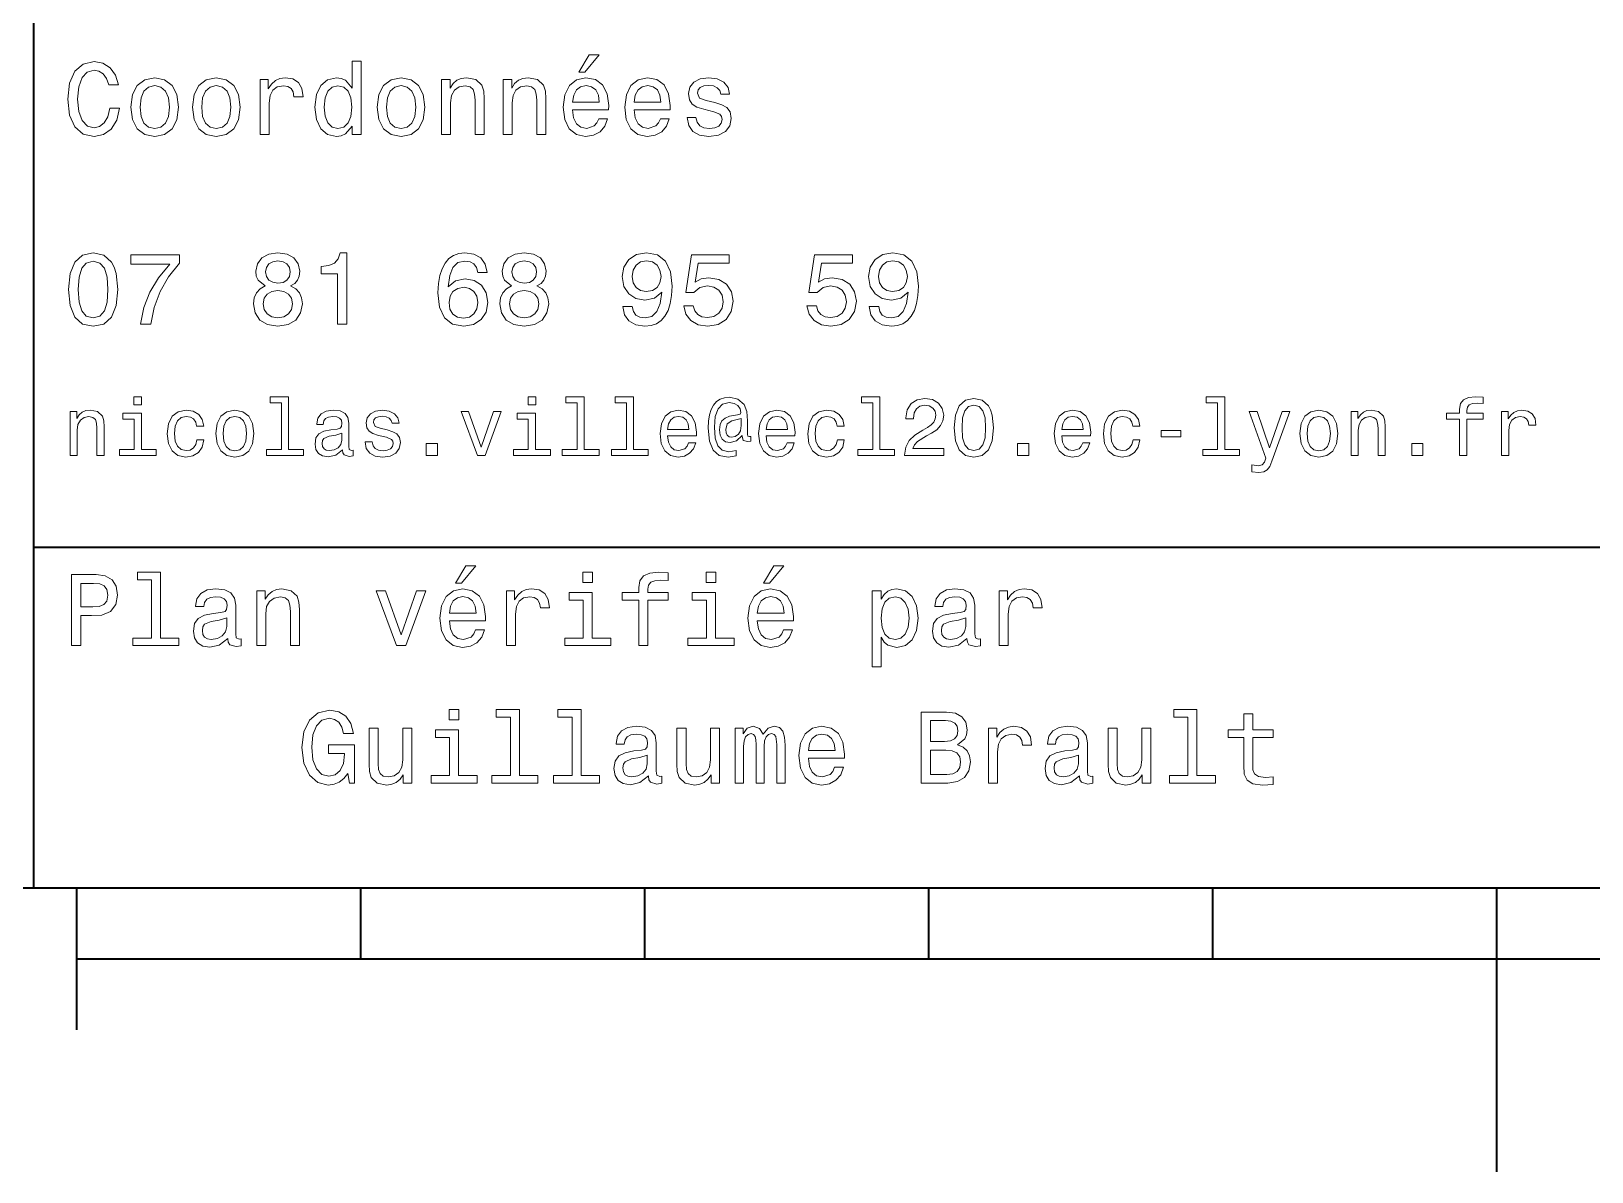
# Model space of a CAD drawing. Extents: x 0 to 297, y 0 to 210.
# Drawn here: x 96.9 to 151.9, y 0 to 40.2 of the extents above; entities that cross this region are included whole.
import ezdxf

# ---------------------------------------------------------------- set-up
doc = ezdxf.new("R2010")
doc.units = 0

msp = doc.modelspace()

# ---------------------------------------------------------------- linework, layer by layer
at = {"color": 7, "lineweight": 35}
for p, q in [((97, 10), (97, 70)), ((97, 22), (162, 22)), ((12.844055, 10), (289.844055, 10)), ((97, 10), (287, 10)), ((98.5, 7.5), (198.5, 7.5))]:
    msp.add_line(p, q, dxfattribs=at)
at = {"color": 7, "lineweight": 35, "ltscale": 0.125}
msp.add_line((98.5, 10), (98.5, 5), dxfattribs=at)
at = {"color": 7, "lineweight": 35, "ltscale": 0.0625}
for p, q in [((108.5, 10), (108.5, 7.5)), ((118.5, 10), (118.5, 7.5)), ((128.5, 10), (128.5, 7.5)), ((138.5, 10), (138.5, 7.5))]:
    msp.add_line(p, q, dxfattribs=at)
at = {"color": 7, "lineweight": 35, "ltscale": 0.25}
msp.add_line((148.5, 10), (148.5, 0), dxfattribs=at)
at = {"color": 7, "lineweight": 13}
for points in [[(99.66787, 37.460373), (99.595818, 37.15778), (99.476944, 36.941643), (99.311241, 36.808357), (99.116714, 36.765129), (98.882568, 36.829971), (98.698845, 37.024494), (98.57637, 37.341499), (98.536743, 37.780979), (98.57637, 38.216858), (98.695244, 38.537464), (98.87896, 38.731987), (99.116714, 38.80043), (99.289627, 38.764408), (99.437317, 38.663544), (99.552597, 38.501442), (99.631844, 38.278099), (99.97406, 38.278099), (99.865997, 38.620316), (99.678673, 38.879681), (99.422913, 39.041786), (99.116714, 39.099422), (98.734871, 39.009365), (98.443085, 38.757202), (98.25576, 38.342937), (98.190926, 37.780979), (98.25576, 37.219021), (98.443085, 36.804756), (98.734871, 36.548992), (99.116714, 36.462536), (99.451729, 36.530979), (99.721901, 36.721901), (99.912827, 37.035301), (100.013687, 37.460373)], [(108.201729, 36.829971), (108.201729, 36.530979), (108.51873, 36.530979), (108.51873, 39.117435), (108.20533, 39.117435), (108.20533, 38.170029), (107.963974, 38.443802), (107.816284, 38.508644), (107.646973, 38.533859), (107.340775, 38.461815), (107.103027, 38.260086), (106.948128, 37.935879), (106.894089, 37.5), (106.948128, 37.064121), (107.103027, 36.736309), (107.340775, 36.530979), (107.646973, 36.462536), (107.816284, 36.487751), (107.967575, 36.552593)], [(116.184441, 38.728386), (116.396973, 38.728386), (116.897697, 39.340778), (116.54467, 39.340778)], [(100.413544, 37.496399), (100.471184, 37.056915), (100.636887, 36.732708), (100.899857, 36.530979), (101.252884, 36.462536), (101.602303, 36.530979), (101.865273, 36.729107), (102.030983, 37.053314), (102.092216, 37.496399), (102.030983, 37.935879), (101.865273, 38.263687), (101.602303, 38.461815), (101.252884, 38.533859), (100.899857, 38.461815), (100.636887, 38.260086), (100.471184, 37.935879)], [(102.58213, 37.496399), (102.639771, 37.056915), (102.805473, 36.732708), (103.068443, 36.530979), (103.421471, 36.462536), (103.770897, 36.530979), (104.033859, 36.729107), (104.19957, 37.053314), (104.260803, 37.496399), (104.19957, 37.935879), (104.033859, 38.263687), (103.770897, 38.461815), (103.421471, 38.533859), (103.068443, 38.461815), (102.805473, 38.260086), (102.639771, 37.935879)], [(104.963257, 36.530979), (105.280258, 36.530979), (105.280258, 37.636887), (105.312683, 37.903458), (105.409943, 38.094379), (105.568443, 38.209652), (105.780983, 38.249279), (105.939484, 38.224064), (106.058357, 38.152016), (106.130402, 38.029537), (106.155617, 37.863831), (106.476227, 37.863831), (106.432999, 38.155621), (106.314117, 38.364552), (106.115997, 38.490635), (105.845825, 38.533859), (105.662102, 38.505043), (105.503601, 38.432995), (105.363113, 38.310516), (105.251442, 38.144814), (105.251442, 38.465416), (104.963257, 38.465416)], [(109.087898, 37.496399), (109.145531, 37.056915), (109.311241, 36.732708), (109.574203, 36.530979), (109.927231, 36.462536), (110.276657, 36.530979), (110.539627, 36.729107), (110.70533, 37.053314), (110.766571, 37.496399), (110.70533, 37.935879), (110.539627, 38.263687), (110.276657, 38.461815), (109.927231, 38.533859), (109.574203, 38.461815), (109.311241, 38.260086), (109.145531, 37.935879)], [(111.350143, 36.530979), (111.667145, 36.530979), (111.667145, 37.647694), (111.69957, 37.903458), (111.804031, 38.090778), (111.966141, 38.206051), (112.182274, 38.249279), (112.355186, 38.213257), (112.463257, 38.115993), (112.517288, 37.953888), (112.535301, 37.737751), (112.535301, 36.530979), (112.852303, 36.530979), (112.852303, 37.802593), (112.837898, 38.058357), (112.773056, 38.270893), (112.560516, 38.465416), (112.229103, 38.533859), (112.045387, 38.508644), (111.890488, 38.440201), (111.757202, 38.324928), (111.65274, 38.170029), (111.65274, 38.465416), (111.350143, 38.465416)], [(113.51873, 36.530979), (113.835732, 36.530979), (113.835732, 37.647694), (113.868156, 37.903458), (113.972626, 38.090778), (114.134727, 38.206051), (114.350861, 38.249279), (114.523773, 38.213257), (114.631844, 38.115993), (114.685883, 37.953888), (114.703888, 37.737751), (114.703888, 36.530979), (115.020889, 36.530979), (115.020889, 37.802593), (115.006485, 38.058357), (114.941643, 38.270893), (114.729111, 38.465416), (114.39769, 38.533859), (114.213974, 38.508644), (114.059082, 38.440201), (113.925789, 38.324928), (113.821327, 38.170029), (113.821327, 38.465416), (113.51873, 38.465416)], [(115.964699, 37.406338), (117.232712, 37.406338), (117.236313, 37.554035), (117.178673, 37.9683), (117.020172, 38.278099), (116.768013, 38.465416), (116.432999, 38.533859), (116.105186, 38.461815), (115.853027, 38.260086), (115.690918, 37.932278), (115.633286, 37.5), (115.687317, 37.056915), (115.849426, 36.732708), (116.097984, 36.530979), (116.422188, 36.462536), (116.703171, 36.509365), (116.933716, 36.631844), (117.103027, 36.826366), (117.200287, 37.085735), (116.886887, 37.085735), (116.822044, 36.941643), (116.728386, 36.833572), (116.461815, 36.747116), (116.256485, 36.786743), (116.101585, 36.912823), (116.000717, 37.118156), (115.964699, 37.395531)], [(118.133286, 37.406338), (119.401299, 37.406338), (119.4049, 37.554035), (119.34726, 37.9683), (119.188766, 38.278099), (118.9366, 38.465416), (118.601585, 38.533859), (118.273773, 38.461815), (118.021614, 38.260086), (117.859512, 37.932278), (117.801872, 37.5), (117.855911, 37.056915), (118.018013, 36.732708), (118.266571, 36.530979), (118.590775, 36.462536), (118.871758, 36.509365), (119.10231, 36.631844), (119.271614, 36.826366), (119.368881, 37.085735), (119.055481, 37.085735), (118.990631, 36.941643), (118.896973, 36.833572), (118.630402, 36.747116), (118.425072, 36.786743), (118.270172, 36.912823), (118.169312, 37.118156), (118.133286, 37.395531)], [(120.971901, 37.658501), (120.66571, 37.730545), (120.438766, 37.8134), (120.363113, 37.982708), (120.384727, 38.101585), (120.460373, 38.188038), (120.582855, 38.242073), (120.759369, 38.263687), (120.92868, 38.242073), (121.061966, 38.177231), (121.148415, 38.079971), (121.184441, 37.950287), (121.49424, 37.950287), (121.49424, 37.957493), (121.440201, 38.191643), (121.292511, 38.375359), (121.061966, 38.490635), (120.759369, 38.533859), (120.453171, 38.490635), (120.229828, 38.371758), (120.08934, 38.195244), (120.046112, 37.971901), (120.078529, 37.755764), (120.179398, 37.604465), (120.3451, 37.496399), (120.586456, 37.42075), (120.939484, 37.334293), (121.155624, 37.244236), (121.213257, 37.172188), (121.234871, 37.064121), (121.202454, 36.930836), (121.115997, 36.829971), (120.97551, 36.765129), (120.788185, 36.743515), (120.590057, 36.765129), (120.445969, 36.840778), (120.348709, 36.963257), (120.309082, 37.132565), (120.002884, 37.132565), (120.053314, 36.844379), (120.201012, 36.635445), (120.435158, 36.509365), (120.759369, 36.462536), (121.097984, 36.509365), (121.346542, 36.635445), (121.497841, 36.837173), (121.551872, 37.100143), (121.512253, 37.327087), (121.400574, 37.481987), (121.216858, 37.582851)], [(100.737755, 37.5), (100.770172, 37.824207), (100.87104, 38.058357), (101.033142, 38.20245), (101.252884, 38.25288), (101.469017, 38.20245), (101.631126, 38.061958), (101.731987, 37.824207), (101.768013, 37.5), (101.731987, 37.172188), (101.631126, 36.934437), (101.469017, 36.790344), (101.252884, 36.743515), (101.033142, 36.790344), (100.87104, 36.934437), (100.770172, 37.172188)], [(102.906342, 37.5), (102.938759, 37.824207), (103.039627, 38.058357), (103.201729, 38.20245), (103.421471, 38.25288), (103.637611, 38.20245), (103.799713, 38.061958), (103.900574, 37.824207), (103.9366, 37.5), (103.900574, 37.172188), (103.799713, 36.934437), (103.637611, 36.790344), (103.421471, 36.743515), (103.201729, 36.790344), (103.039627, 36.934437), (102.938759, 37.172188)], [(107.701012, 38.249279), (107.909943, 38.198845), (108.068443, 38.058357), (108.162102, 37.824207), (108.198128, 37.5), (108.162102, 37.172188), (108.068443, 36.938038), (107.909943, 36.793949), (107.701012, 36.747116), (107.502884, 36.793949), (107.351585, 36.938038), (107.250717, 37.175793), (107.2183, 37.5), (107.250717, 37.820606), (107.351585, 38.054756), (107.502884, 38.198845)], [(109.412102, 37.5), (109.444527, 37.824207), (109.545387, 38.058357), (109.707489, 38.20245), (109.927231, 38.25288), (110.143372, 38.20245), (110.305473, 38.061958), (110.406342, 37.824207), (110.44236, 37.5), (110.406342, 37.172188), (110.305473, 36.934437), (110.143372, 36.790344), (109.927231, 36.743515), (109.707489, 36.790344), (109.545387, 36.934437), (109.444527, 37.172188)], [(115.964699, 37.672909), (116.004318, 37.921471), (116.101585, 38.105186), (116.249283, 38.216858), (116.443802, 38.256485), (116.634727, 38.216858), (116.782425, 38.105186), (116.872482, 37.921471), (116.9049, 37.672909)], [(118.133286, 37.672909), (118.172913, 37.921471), (118.270172, 38.105186), (118.41787, 38.216858), (118.612396, 38.256485), (118.803314, 38.216858), (118.951012, 38.105186), (119.041069, 37.921471), (119.073486, 37.672909)], [(98.216141, 31.071325), (98.270172, 30.505762), (98.439484, 30.102304), (98.709656, 29.857347), (99.084297, 29.778097), (99.45533, 29.857347), (99.725502, 30.102304), (99.891212, 30.505762), (99.948845, 31.071325), (99.891212, 31.633286), (99.822769, 31.856628), (99.725502, 32.040344), (99.45533, 32.285301), (99.084297, 32.368156), (98.709656, 32.285301), (98.439484, 32.036743), (98.270172, 31.633286)], [(98.561958, 31.071325), (98.590775, 31.507204), (98.680832, 31.820604), (98.842941, 32.004322), (99.084297, 32.069164), (99.322044, 32.004322), (99.484146, 31.820604), (99.574211, 31.507204), (99.603027, 31.071325), (99.574211, 30.631844), (99.484146, 30.318443), (99.322044, 30.134726), (99.084297, 30.073486), (98.842941, 30.134726), (98.680832, 30.318443), (98.590775, 30.631844)], [(100.752159, 29.850143), (101.115997, 29.850143), (101.234871, 30.444523), (101.443802, 30.999279), (101.739197, 31.514408), (102.124641, 31.997118), (102.124641, 32.296108), (100.409943, 32.296108), (100.409943, 31.9683), (101.778816, 31.9683), (101.382568, 31.481987), (101.083572, 30.974062), (100.874641, 30.433718)], [(105.143372, 31.197405), (104.959656, 31.09654), (104.833572, 30.956051), (104.754326, 30.779539), (104.729111, 30.567001), (104.786743, 30.246397), (104.952454, 29.997837), (105.222626, 29.839336), (105.590057, 29.778097), (105.953888, 29.839336), (106.22406, 29.997837), (106.389771, 30.246397), (106.451012, 30.567001), (106.422188, 30.779539), (106.346542, 30.956051), (106.216858, 31.09654), (106.036743, 31.197405), (106.180832, 31.283861), (106.2817, 31.402737), (106.342941, 31.546829), (106.364555, 31.723343), (106.306915, 31.979107), (106.155617, 32.184437), (105.91066, 32.317722), (105.590057, 32.368156), (105.265854, 32.317722), (105.020897, 32.184437), (104.865997, 31.979107), (104.811958, 31.723343), (104.829971, 31.546829), (104.891212, 31.402737)], [(105.154182, 31.694523), (105.182999, 31.853025), (105.269455, 31.975504), (105.406342, 32.051151), (105.590057, 32.079971), (105.770172, 32.051151), (105.907059, 31.975504), (105.993515, 31.853025), (106.02594, 31.694523), (105.993515, 31.532419), (105.907059, 31.40634), (105.770172, 31.323486), (105.590057, 31.298271), (105.406342, 31.327089), (105.269455, 31.40634), (105.182999, 31.532419)], [(107.693802, 29.850143), (108.021614, 29.850143), (108.021614, 32.368156), (107.776657, 32.368156), (107.711815, 32.148415), (107.58213, 32.000721), (107.384003, 31.914265), (107.110229, 31.885447), (107.110229, 31.629683), (107.693802, 31.629683)], [(112.960373, 31.676512), (112.89193, 31.9683), (112.733429, 32.184437), (112.488472, 32.321323), (112.171471, 32.368156), (111.958931, 32.342937), (111.775215, 32.274494), (111.613113, 32.162823), (111.476227, 32.004322), (111.368156, 31.806194), (111.288902, 31.56484), (111.238472, 31.280258), (111.22406, 30.959654), (111.2817, 30.448126), (111.458214, 30.077089), (111.742798, 29.853746), (112.131844, 29.778097), (112.48127, 29.842939), (112.747841, 30.012247), (112.920746, 30.278818), (112.981987, 30.617435), (112.920746, 30.959654), (112.755043, 31.222622), (112.499283, 31.388329), (112.182274, 31.445965), (111.840057, 31.373919), (111.58429, 31.168587), (111.638329, 31.56484), (111.753601, 31.849422), (111.930115, 32.01873), (112.175072, 32.076366), (112.355186, 32.04755), (112.492073, 31.971901), (112.58213, 31.845821), (112.62896, 31.676512)], [(113.817726, 31.197405), (113.634003, 31.09654), (113.507927, 30.956051), (113.428673, 30.779539), (113.403458, 30.567001), (113.461098, 30.246397), (113.626801, 29.997837), (113.896973, 29.839336), (114.264404, 29.778097), (114.628242, 29.839336), (114.898415, 29.997837), (115.064117, 30.246397), (115.125359, 30.567001), (115.096542, 30.779539), (115.020889, 30.956051), (114.891212, 31.09654), (114.71109, 31.197405), (114.855186, 31.283861), (114.956055, 31.402737), (115.017288, 31.546829), (115.038902, 31.723343), (114.98127, 31.979107), (114.829971, 32.184437), (114.585014, 32.317722), (114.264404, 32.368156), (113.940201, 32.317722), (113.695244, 32.184437), (113.540344, 31.979107), (113.486313, 31.723343), (113.504318, 31.546829), (113.565559, 31.402737)], [(113.828529, 31.694523), (113.857346, 31.853025), (113.943802, 31.975504), (114.080688, 32.051151), (114.264404, 32.079971), (114.444527, 32.051151), (114.581413, 31.975504), (114.66787, 31.853025), (114.700287, 31.694523), (114.66787, 31.532419), (114.581413, 31.40634), (114.444527, 31.323486), (114.264404, 31.298271), (114.080688, 31.327089), (113.943802, 31.40634), (113.857346, 31.532419)], [(117.73703, 30.46974), (117.791069, 30.185158), (117.945969, 29.965418), (118.190926, 29.828529), (118.515129, 29.778097), (118.727669, 29.803314), (118.918587, 29.868155), (119.080688, 29.979826), (119.217583, 30.138329), (119.325653, 30.336454), (119.4049, 30.581411), (119.451729, 30.862391), (119.469742, 31.1866), (119.408501, 31.694523), (119.231987, 32.065559), (118.951012, 32.288902), (118.565567, 32.368156), (118.21254, 32.303314), (117.945969, 32.130402), (117.773056, 31.863832), (117.715424, 31.528818), (117.773056, 31.182997), (117.942368, 30.920029), (118.194527, 30.754322), (118.515129, 30.700287), (118.853745, 30.768732), (119.109512, 30.977665), (119.051872, 30.577808), (118.9366, 30.293226), (118.760086, 30.123919), (118.51873, 30.069883), (118.331413, 30.0951), (118.194527, 30.174351), (118.104469, 30.300432), (118.068443, 30.46974)], [(118.064842, 31.532419), (118.100868, 31.755764), (118.201729, 31.932276), (118.360229, 32.043949), (118.565567, 32.083572), (118.778099, 32.043949), (118.940201, 31.932276), (119.041069, 31.759365), (119.080688, 31.536022), (119.041069, 31.309076), (118.940201, 31.139769), (118.774498, 31.035301), (118.554756, 30.999279), (118.356628, 31.035301), (118.201729, 31.139769), (118.100868, 31.305475)], [(119.876801, 30.502161), (119.956055, 30.206772), (120.132568, 29.976225), (120.391937, 29.832132), (120.723343, 29.778097), (121.087173, 29.842939), (121.371758, 30.019451), (121.551872, 30.300432), (121.620316, 30.660662), (121.559082, 30.995676), (121.386169, 31.258644), (121.115997, 31.427954), (120.766571, 31.489193), (120.496399, 31.445965), (120.287468, 31.327089), (120.388329, 32.000721), (121.483429, 32.000721), (121.483429, 32.296108), (120.146973, 32.296108), (119.948853, 30.970461), (120.23703, 30.970461), (120.445969, 31.139769), (120.71254, 31.201008), (120.943085, 31.161383), (121.119598, 31.046108), (121.23127, 30.869596), (121.270897, 30.642651), (121.23127, 30.415705), (121.115997, 30.239193), (120.939484, 30.127522), (120.71254, 30.087896), (120.521614, 30.113111), (120.373917, 30.195965), (120.265854, 30.325647), (120.211815, 30.502161)], [(124.213982, 30.502161), (124.293228, 30.206772), (124.469742, 29.976225), (124.729111, 29.832132), (125.060524, 29.778097), (125.424355, 29.842939), (125.708939, 30.019451), (125.889053, 30.300432), (125.957497, 30.660662), (125.896255, 30.995676), (125.723343, 31.258644), (125.453171, 31.427954), (125.103752, 31.489193), (124.833572, 31.445965), (124.624641, 31.327089), (124.72551, 32.000721), (125.82061, 32.000721), (125.82061, 32.296108), (124.484154, 32.296108), (124.286026, 30.970461), (124.574211, 30.970461), (124.783142, 31.139769), (125.049713, 31.201008), (125.280258, 31.161383), (125.456772, 31.046108), (125.568451, 30.869596), (125.60807, 30.642651), (125.568451, 30.415705), (125.453171, 30.239193), (125.276657, 30.127522), (125.049713, 30.087896), (124.858795, 30.113111), (124.711098, 30.195965), (124.603027, 30.325647), (124.548996, 30.502161)], [(126.411385, 30.46974), (126.465424, 30.185158), (126.620323, 29.965418), (126.86528, 29.828529), (127.189484, 29.778097), (127.402023, 29.803314), (127.592941, 29.868155), (127.755051, 29.979826), (127.891937, 30.138329), (128, 30.336454), (128.079254, 30.581411), (128.126083, 30.862391), (128.144104, 31.1866), (128.082855, 31.694523), (127.906342, 32.065559), (127.625366, 32.288902), (127.239914, 32.368156), (126.886894, 32.303314), (126.620323, 32.130402), (126.447411, 31.863832), (126.389771, 31.528818), (126.447411, 31.182997), (126.616714, 30.920029), (126.868881, 30.754322), (127.189484, 30.700287), (127.528099, 30.768732), (127.783867, 30.977665), (127.726227, 30.577808), (127.610954, 30.293226), (127.434441, 30.123919), (127.193085, 30.069883), (127.005768, 30.0951), (126.868881, 30.174351), (126.778824, 30.300432), (126.742798, 30.46974)], [(126.739197, 31.532419), (126.775223, 31.755764), (126.876083, 31.932276), (127.034584, 32.043949), (127.239914, 32.083572), (127.452454, 32.043949), (127.614555, 31.932276), (127.715424, 31.759365), (127.755051, 31.536022), (127.715424, 31.309076), (127.614555, 31.139769), (127.448853, 31.035301), (127.229111, 30.999279), (127.030983, 31.035301), (126.876083, 31.139769), (126.775223, 31.305475)], [(105.074928, 30.574207), (105.107346, 30.765129), (105.211815, 30.909222), (105.373917, 31.002882), (105.590057, 31.035301), (105.802597, 31.002882), (105.964699, 30.909222), (106.069168, 30.765129), (106.105186, 30.574207), (106.069168, 30.368876), (105.964699, 30.213976), (105.802597, 30.113111), (105.590057, 30.08069), (105.373917, 30.113111), (105.211815, 30.213976), (105.107346, 30.368876)], [(112.632568, 30.613832), (112.592941, 30.386887), (112.492073, 30.213976), (112.329971, 30.098703), (112.128242, 30.062679), (111.915703, 30.098703), (111.753601, 30.210375), (111.649139, 30.383286), (111.616714, 30.610229), (111.65274, 30.833572), (111.753601, 31.002882), (111.919312, 31.11095), (112.142654, 31.150576), (112.337173, 31.11095), (112.492073, 31.006483), (112.592941, 30.837175)], [(113.749283, 30.574207), (113.7817, 30.765129), (113.886169, 30.909222), (114.048271, 31.002882), (114.264404, 31.035301), (114.476944, 31.002882), (114.639046, 30.909222), (114.743515, 30.765129), (114.779541, 30.574207), (114.743515, 30.368876), (114.639046, 30.213976), (114.476944, 30.113111), (114.264404, 30.08069), (114.048271, 30.113111), (113.886169, 30.213976), (113.7817, 30.368876)], [(100.789627, 27.293949), (100.521614, 27.293949), (100.521614, 27.005764), (100.789627, 27.005764)], [(105.714699, 27.080692), (105.714699, 25.438042), (105.193085, 25.438042), (105.193085, 25.224785), (106.48703, 25.224785), (106.48703, 25.438042), (105.9683, 25.438042), (105.9683, 27.293949), (105.317001, 27.293949), (105.317001, 27.080692)], [(114.668587, 27.293949), (114.400574, 27.293949), (114.400574, 27.005764), (114.668587, 27.005764)], [(116.123917, 27.080692), (116.123917, 25.438042), (115.602303, 25.438042), (115.602303, 25.224785), (116.896255, 25.224785), (116.896255, 25.438042), (116.377518, 25.438042), (116.377518, 27.293949), (115.726227, 27.293949), (115.726227, 27.080692)], [(117.858788, 27.080692), (117.858788, 25.438042), (117.337173, 25.438042), (117.337173, 25.224785), (118.631119, 25.224785), (118.631119, 25.438042), (118.112389, 25.438042), (118.112389, 27.293949), (117.46109, 27.293949), (117.46109, 27.080692)], [(122.239197, 25.734871), (122.239197, 25.902018), (122.193085, 25.893373), (122.138329, 25.913546), (122.12104, 25.974064), (122.12104, 26.446688), (122.097984, 26.780981), (122.005768, 27.02882), (121.789627, 27.213257), (121.48703, 27.279539), (121.311241, 27.262249), (121.161385, 27.210375), (121.0317, 27.12392), (120.927956, 27.002882), (120.84726, 26.850145), (120.789627, 26.662825), (120.755043, 26.438042), (120.743515, 26.184439), (120.783859, 25.737753), (120.913544, 25.42075), (121.129684, 25.230549), (121.438042, 25.170031), (121.720459, 25.216139), (121.720459, 25.406342), (121.472626, 25.360231), (121.233429, 25.409224), (121.074928, 25.567724), (120.988472, 25.835735), (120.96254, 26.224785), (120.991356, 26.605188), (121.08934, 26.876081), (121.247841, 27.040346), (121.478386, 27.095102), (121.654175, 27.063402), (121.783859, 26.988474), (121.864555, 26.876081), (121.893372, 26.746399), (121.861671, 26.682999), (121.775215, 26.654179), (121.492798, 26.610952), (121.337173, 26.547552), (121.224785, 26.449568), (121.158501, 26.314121), (121.138329, 26.135448), (121.164261, 25.942364), (121.236313, 25.798271), (121.354469, 25.708935), (121.510086, 25.680117), (121.737755, 25.740635), (121.930832, 25.930836), (121.930832, 25.913546), (121.976944, 25.760807), (122.135445, 25.714699)], [(126.533142, 27.080692), (126.533142, 25.438042), (126.011528, 25.438042), (126.011528, 25.224785), (127.305481, 25.224785), (127.305481, 25.438042), (126.786743, 25.438042), (126.786743, 27.293949), (126.135452, 27.293949), (126.135452, 27.080692)], [(127.657059, 25.224785), (129.031708, 25.224785), (129.031708, 25.472624), (127.945251, 25.472624), (128.005768, 25.60807), (128.109512, 25.720463), (128.429398, 25.925074), (128.599426, 26.011528), (128.789627, 26.135448), (128.925079, 26.279539), (129.002884, 26.449568), (129.031708, 26.642653), (128.982712, 26.884727), (128.84726, 27.074928), (128.639771, 27.195967), (128.371765, 27.239193), (128.095108, 27.190203), (127.884727, 27.054756), (127.749283, 26.838617), (127.703171, 26.553314), (127.703171, 26.51297), (127.965424, 26.51297), (127.965424, 26.536024), (127.991356, 26.731989), (128.069168, 26.876081), (128.193085, 26.9683), (128.357346, 27), (128.524506, 26.971182), (128.648422, 26.899136), (128.729111, 26.786745), (128.757935, 26.645535), (128.737762, 26.51297), (128.682999, 26.400578), (128.590775, 26.302595), (128.463974, 26.216139), (128.293945, 26.12392), (128.011536, 25.945246), (127.812683, 25.755045), (127.694527, 25.524496), (127.657059, 25.233431)], [(129.400574, 26.201731), (129.443802, 25.749281), (129.579254, 25.426514), (129.795395, 25.230549), (130.095108, 25.167149), (130.391937, 25.230549), (130.608063, 25.426514), (130.740631, 25.749281), (130.786743, 26.201731), (130.740631, 26.651299), (130.685883, 26.829971), (130.608063, 26.976946), (130.391937, 27.172913), (130.095108, 27.239193), (129.795395, 27.172913), (129.579254, 26.974064), (129.443802, 26.651299)], [(129.677231, 26.201731), (129.700287, 26.550434), (129.772339, 26.801153), (129.902023, 26.948128), (130.095108, 27), (130.285309, 26.948128), (130.414993, 26.801153), (130.48703, 26.550434), (130.510086, 26.201731), (130.48703, 25.850145), (130.414993, 25.599424), (130.285309, 25.45245), (130.095108, 25.40346), (129.902023, 25.45245), (129.772339, 25.599424), (129.700287, 25.850145)], [(138.677246, 27.080692), (138.677246, 25.438042), (138.155624, 25.438042), (138.155624, 25.224785), (139.44957, 25.224785), (139.44957, 25.438042), (138.930847, 25.438042), (138.930847, 27.293949), (138.279541, 27.293949), (138.279541, 27.080692)], [(147.198853, 26.504324), (147.198853, 25.224785), (147.452454, 25.224785), (147.452454, 26.504324), (148.028824, 26.504324), (148.028824, 26.720463), (147.452454, 26.720463), (147.452454, 26.815563), (147.472626, 26.930836), (147.53891, 27.008646), (147.651306, 27.054756), (147.812683, 27.072046), (148.028824, 27.06052), (148.028824, 27.279539), (147.755051, 27.293949), (147.507217, 27.268013), (147.334305, 27.190203), (147.23056, 27.054756), (147.198853, 26.861671), (147.198853, 26.720463), (146.734879, 26.720463), (146.734879, 26.504324)], [(98.270897, 25.224785), (98.524498, 25.224785), (98.524498, 26.118156), (98.55043, 26.322767), (98.634003, 26.472624), (98.763687, 26.564842), (98.9366, 26.599424), (99.074928, 26.570606), (99.161385, 26.492796), (99.204613, 26.363113), (99.219017, 26.190203), (99.219017, 25.224785), (99.472626, 25.224785), (99.472626, 26.242077), (99.461098, 26.446688), (99.409225, 26.616716), (99.239197, 26.772335), (98.97406, 26.827091), (98.827087, 26.806917), (98.703171, 26.752163), (98.596542, 26.659943), (98.51297, 26.536024), (98.51297, 26.772335), (98.270897, 26.772335)], [(100.780983, 25.438042), (100.780983, 26.720463), (100.129684, 26.720463), (100.129684, 26.504324), (100.527374, 26.504324), (100.527374, 25.438042), (100.008644, 25.438042), (100.008644, 25.224785), (101.305473, 25.224785), (101.305473, 25.438042)], [(102.726227, 26.259367), (102.976944, 26.259367), (102.925072, 26.489914), (102.801155, 26.671471), (102.60807, 26.783863), (102.357346, 26.827091), (102.080688, 26.769453), (101.870316, 26.60807), (101.737755, 26.345821), (101.691643, 25.994238), (101.734871, 25.645535), (101.864555, 25.386168), (102.069168, 25.224785), (102.348701, 25.170031), (102.596542, 25.213257), (102.789627, 25.334295), (102.922188, 25.524496), (102.979828, 25.778099), (102.737755, 25.778099), (102.694527, 25.616716), (102.613831, 25.495678), (102.498558, 25.42075), (102.357346, 25.397696), (102.181557, 25.43516), (102.054756, 25.550434), (101.976944, 25.737753), (101.951012, 26.002882), (101.976944, 26.262249), (102.05764, 26.449568), (102.187317, 26.564842), (102.357346, 26.605188), (102.507202, 26.579252), (102.619598, 26.51297), (102.694527, 26.40346)], [(103.400574, 25.99712), (103.446686, 25.645535), (103.579254, 25.386168), (103.789627, 25.224785), (104.072044, 25.170031), (104.351585, 25.224785), (104.561958, 25.383286), (104.694527, 25.642653), (104.743515, 25.99712), (104.694527, 26.348703), (104.561958, 26.610952), (104.351585, 26.769453), (104.072044, 26.827091), (103.789627, 26.769453), (103.579254, 26.60807), (103.446686, 26.348703)], [(103.659943, 26), (103.685883, 26.259367), (103.766571, 26.446688), (103.896255, 26.56196), (104.072044, 26.602306), (104.244957, 26.56196), (104.374641, 26.449568), (104.45533, 26.259367), (104.484146, 26), (104.45533, 25.737753), (104.374641, 25.547552), (104.244957, 25.432278), (104.072044, 25.394814), (103.896255, 25.432278), (103.766571, 25.547552), (103.685883, 25.737753)], [(107.864555, 25.426514), (107.864555, 25.417868), (107.87896, 25.319885), (107.922188, 25.250721), (108.103745, 25.195967), (108.244957, 25.219021), (108.244957, 25.414986), (108.184441, 25.406342), (108.103745, 25.443806), (108.08934, 25.559078), (108.08934, 26.360231), (108.054756, 26.564842), (107.953888, 26.708935), (107.778099, 26.795389), (107.530258, 26.827091), (107.288185, 26.792507), (107.109512, 26.694525), (106.997116, 26.541788), (106.959656, 26.340059), (106.959656, 26.322767), (107.187317, 26.322767), (107.207489, 26.443806), (107.270889, 26.53026), (107.374641, 26.582134), (107.521614, 26.602306), (107.662827, 26.587896), (107.763687, 26.54467), (107.824203, 26.469742), (107.844383, 26.365995), (107.832855, 26.244957), (107.786743, 26.184439), (107.671471, 26.155621), (107.45533, 26.132566), (107.207489, 26.080692), (107.0317, 25.988474), (106.927956, 25.844381), (106.896255, 25.631124), (106.925072, 25.440924), (107.014412, 25.299713), (107.158501, 25.210375), (107.357346, 25.178675), (107.625359, 25.239195)], [(109.438042, 26.126802), (109.193085, 26.184439), (109.011528, 26.250721), (108.951012, 26.386168), (108.9683, 26.48127), (109.028816, 26.550434), (109.126801, 26.59366), (109.268013, 26.610952), (109.403458, 26.59366), (109.510086, 26.541788), (109.579254, 26.463978), (109.60807, 26.360231), (109.855911, 26.360231), (109.855911, 26.365995), (109.812683, 26.553314), (109.694527, 26.700289), (109.510086, 26.792507), (109.268013, 26.827091), (109.023056, 26.792507), (108.844383, 26.697407), (108.731987, 26.556196), (108.697403, 26.377523), (108.723343, 26.204613), (108.804031, 26.083574), (108.9366, 25.99712), (109.129684, 25.9366), (109.412102, 25.867435), (109.585014, 25.795389), (109.631126, 25.737753), (109.648415, 25.651299), (109.622482, 25.54467), (109.553314, 25.463978), (109.440918, 25.412106), (109.291069, 25.394814), (109.132568, 25.412106), (109.017288, 25.472624), (108.939484, 25.570606), (108.907784, 25.706053), (108.662827, 25.706053), (108.703171, 25.475506), (108.821327, 25.308359), (109.008644, 25.207495), (109.268013, 25.170031), (109.538902, 25.207495), (109.737755, 25.308359), (109.858788, 25.469742), (109.902016, 25.680117), (109.870316, 25.861673), (109.780975, 25.985592), (109.634003, 26.066284)], [(112.613831, 25.224785), (112.881844, 25.224785), (113.446686, 26.772335), (113.184433, 26.772335), (112.749275, 25.524496), (112.305473, 26.772335), (112.040344, 26.772335)], [(114.659943, 25.438042), (114.659943, 26.720463), (114.008644, 26.720463), (114.008644, 26.504324), (114.406342, 26.504324), (114.406342, 25.438042), (113.887604, 25.438042), (113.887604, 25.224785), (115.184433, 25.224785), (115.184433, 25.438042)], [(119.311241, 25.925074), (120.325645, 25.925074), (120.328529, 26.043228), (120.282425, 26.374641), (120.155617, 26.622478), (119.953888, 26.772335), (119.685883, 26.827091), (119.42363, 26.769453), (119.221901, 26.60807), (119.092216, 26.345821), (119.046112, 26), (119.08934, 25.645535), (119.219017, 25.386168), (119.41787, 25.224785), (119.677231, 25.170031), (119.902016, 25.207495), (120.086456, 25.305477), (120.221901, 25.461096), (120.299713, 25.668589), (120.048988, 25.668589), (119.997116, 25.553314), (119.922188, 25.46686), (119.708931, 25.397696), (119.54467, 25.429396), (119.420746, 25.53026), (119.340057, 25.694525), (119.311241, 25.916428)], [(119.311241, 26.138329), (119.342941, 26.337177), (119.420746, 26.48415), (119.538902, 26.573488), (119.694527, 26.605188), (119.84726, 26.573488), (119.965416, 26.48415), (120.03746, 26.337177), (120.0634, 26.138329)], [(121.9049, 26.279539), (121.876083, 26.100866), (121.804031, 25.974064), (121.694527, 25.896255), (121.564842, 25.873199), (121.475502, 25.887609), (121.412102, 25.939482), (121.371758, 26.025938), (121.360229, 26.146975), (121.409225, 26.345821), (121.57637, 26.449568), (121.9049, 26.53026)], [(122.780983, 25.925074), (123.795387, 25.925074), (123.798271, 26.043228), (123.752167, 26.374641), (123.625359, 26.622478), (123.42363, 26.772335), (123.155624, 26.827091), (122.893372, 26.769453), (122.691643, 26.60807), (122.561958, 26.345821), (122.515854, 26), (122.559082, 25.645535), (122.688759, 25.386168), (122.887611, 25.224785), (123.146973, 25.170031), (123.371758, 25.207495), (123.556198, 25.305477), (123.691643, 25.461096), (123.769455, 25.668589), (123.51873, 25.668589), (123.466858, 25.553314), (123.39193, 25.46686), (123.178673, 25.397696), (123.014412, 25.429396), (122.890488, 25.53026), (122.809799, 25.694525), (122.780983, 25.916428)], [(122.780983, 26.138329), (122.812683, 26.337177), (122.890488, 26.48415), (123.008644, 26.573488), (123.164268, 26.605188), (123.317001, 26.573488), (123.435158, 26.48415), (123.507202, 26.337177), (123.533142, 26.138329)], [(125.279541, 26.259367), (125.530258, 26.259367), (125.478386, 26.489914), (125.354469, 26.671471), (125.161385, 26.783863), (124.91066, 26.827091), (124.634003, 26.769453), (124.42363, 26.60807), (124.291069, 26.345821), (124.244957, 25.994238), (124.288185, 25.645535), (124.41787, 25.386168), (124.622482, 25.224785), (124.902016, 25.170031), (125.149857, 25.213257), (125.342941, 25.334295), (125.47551, 25.524496), (125.533142, 25.778099), (125.291069, 25.778099), (125.247841, 25.616716), (125.167145, 25.495678), (125.051872, 25.42075), (124.91066, 25.397696), (124.734871, 25.43516), (124.60807, 25.550434), (124.530258, 25.737753), (124.504326, 26.002882), (124.530258, 26.262249), (124.610954, 26.449568), (124.740631, 26.564842), (124.91066, 26.605188), (125.060516, 26.579252), (125.172913, 26.51297), (125.247841, 26.40346)], [(133.190201, 25.925074), (134.20462, 25.925074), (134.207489, 26.043228), (134.161392, 26.374641), (134.034592, 26.622478), (133.832855, 26.772335), (133.56485, 26.827091), (133.302597, 26.769453), (133.100861, 26.60807), (132.971191, 26.345821), (132.925079, 26), (132.968307, 25.645535), (133.097992, 25.386168), (133.296829, 25.224785), (133.556198, 25.170031), (133.780975, 25.207495), (133.965424, 25.305477), (134.100861, 25.461096), (134.17868, 25.668589), (133.927963, 25.668589), (133.876083, 25.553314), (133.801147, 25.46686), (133.587906, 25.397696), (133.42363, 25.429396), (133.299713, 25.53026), (133.219025, 25.694525), (133.190201, 25.916428)], [(133.190201, 26.138329), (133.221909, 26.337177), (133.299713, 26.48415), (133.417877, 26.573488), (133.573486, 26.605188), (133.726227, 26.573488), (133.844391, 26.48415), (133.916428, 26.337177), (133.942368, 26.138329)], [(135.688766, 26.259367), (135.939484, 26.259367), (135.887604, 26.489914), (135.763702, 26.671471), (135.570618, 26.783863), (135.319885, 26.827091), (135.043228, 26.769453), (134.832855, 26.60807), (134.700287, 26.345821), (134.654175, 25.994238), (134.697418, 25.645535), (134.827087, 25.386168), (135.031708, 25.224785), (135.311249, 25.170031), (135.559082, 25.213257), (135.752167, 25.334295), (135.884735, 25.524496), (135.942368, 25.778099), (135.700287, 25.778099), (135.657074, 25.616716), (135.57637, 25.495678), (135.461105, 25.42075), (135.319885, 25.397696), (135.144104, 25.43516), (135.017303, 25.550434), (134.939484, 25.737753), (134.913544, 26.002882), (134.939484, 26.262249), (135.020172, 26.449568), (135.149857, 26.564842), (135.319885, 26.605188), (135.469742, 26.579252), (135.582138, 26.51297), (135.657074, 26.40346)], [(140.948135, 26.772335), (140.504333, 25.49856), (140.069168, 26.772335), (139.792511, 26.772335), (140.380402, 25.13833), (140.328537, 24.994238), (140.247849, 24.896255), (140.112396, 24.864553), (139.878967, 24.893373), (139.878967, 24.648417), (140.123932, 24.62536), (140.299713, 24.648417), (140.423645, 24.720463), (140.51297, 24.844381), (140.59079, 25.025938), (141.219025, 26.772335)], [(141.567734, 25.99712), (141.613831, 25.645535), (141.746399, 25.386168), (141.956787, 25.224785), (142.239197, 25.170031), (142.518738, 25.224785), (142.729111, 25.383286), (142.861679, 25.642653), (142.910675, 25.99712), (142.861679, 26.348703), (142.729111, 26.610952), (142.518738, 26.769453), (142.239197, 26.827091), (141.956787, 26.769453), (141.746399, 26.60807), (141.613831, 26.348703)], [(141.827087, 26), (141.853027, 26.259367), (141.933716, 26.446688), (142.063416, 26.56196), (142.239197, 26.602306), (142.412109, 26.56196), (142.541794, 26.449568), (142.622482, 26.259367), (142.651306, 26), (142.622482, 25.737753), (142.541794, 25.547552), (142.412109, 25.432278), (142.239197, 25.394814), (142.063416, 25.432278), (141.933716, 25.547552), (141.853027, 25.737753)], [(143.377533, 25.224785), (143.631134, 25.224785), (143.631134, 26.118156), (143.657074, 26.322767), (143.740646, 26.472624), (143.870331, 26.564842), (144.043243, 26.599424), (144.181564, 26.570606), (144.268021, 26.492796), (144.311249, 26.363113), (144.325653, 26.190203), (144.325653, 25.224785), (144.579254, 25.224785), (144.579254, 26.242077), (144.567734, 26.446688), (144.515854, 26.616716), (144.345825, 26.772335), (144.080704, 26.827091), (143.933731, 26.806917), (143.809814, 26.752163), (143.703186, 26.659943), (143.619598, 26.536024), (143.619598, 26.772335), (143.377533, 26.772335)], [(148.677246, 25.224785), (148.930847, 25.224785), (148.930847, 26.10951), (148.956787, 26.322767), (149.034592, 26.475506), (149.161392, 26.567724), (149.331421, 26.599424), (149.458221, 26.579252), (149.553314, 26.521614), (149.610962, 26.423632), (149.631134, 26.291067), (149.887619, 26.291067), (149.853027, 26.524496), (149.757935, 26.691643), (149.599426, 26.792507), (149.383301, 26.827091), (149.236328, 26.804035), (149.109528, 26.746399), (148.997131, 26.648417), (148.907791, 26.515852), (148.907791, 26.772335), (148.677246, 26.772335)], [(107.835739, 25.766571), (107.801155, 25.616716), (107.708931, 25.501442), (107.570602, 25.426514), (107.400574, 25.400578), (107.291069, 25.414986), (107.213257, 25.461096), (107.164268, 25.541788), (107.149857, 25.654181), (107.161385, 25.755045), (107.207489, 25.827091), (107.39193, 25.907782), (107.625359, 25.942364), (107.835739, 26.011528)], [(136.685883, 25.884727), (137.383286, 25.884727), (137.383286, 26.112392), (136.685883, 26.112392)], [(110.812683, 25.224785), (111.210373, 25.224785), (111.210373, 25.654181), (110.812683, 25.654181)], [(131.631134, 25.224785), (132.028824, 25.224785), (132.028824, 25.654181), (131.631134, 25.654181)], [(145.510101, 25.224785), (145.907791, 25.224785), (145.907791, 25.654181), (145.510101, 25.654181)], [(98.324211, 18.530979), (98.655617, 18.530979), (98.655617, 19.586454), (99.023056, 19.586454), (99.394089, 19.604465), (99.689484, 19.730547), (99.880402, 19.975504), (99.945244, 20.310518), (99.894814, 20.620316), (99.750717, 20.847261), (99.51297, 20.98415), (99.188759, 21.030979), (98.324211, 21.030979)], [(101.137611, 20.850864), (101.137611, 18.79755), (100.485588, 18.79755), (100.485588, 18.530979), (102.103027, 18.530979), (102.103027, 18.79755), (101.454613, 18.79755), (101.454613, 21.117435), (100.640488, 21.117435), (100.640488, 20.850864)], [(111.84726, 20.728386), (112.059799, 20.728386), (112.560516, 21.340778), (112.207489, 21.340778)], [(116.667145, 21.117435), (116.33213, 21.117435), (116.33213, 20.757204), (116.667145, 20.757204)], [(118.295387, 20.130404), (118.295387, 18.530979), (118.612396, 18.530979), (118.612396, 20.130404), (119.332855, 20.130404), (119.332855, 20.400576), (118.612396, 20.400576), (118.612396, 20.519451), (118.637611, 20.663544), (118.720459, 20.760807), (118.860954, 20.818443), (119.062683, 20.840057), (119.332855, 20.825647), (119.332855, 21.099422), (118.990631, 21.117435), (118.680832, 21.085014), (118.464699, 20.987751), (118.335014, 20.818443), (118.295387, 20.577089), (118.295387, 20.400576), (117.715424, 20.400576), (117.715424, 20.130404)], [(121.004326, 21.117435), (120.669312, 21.117435), (120.669312, 20.757204), (121.004326, 20.757204)], [(122.690201, 20.728386), (122.90274, 20.728386), (123.403458, 21.340778), (123.05043, 21.340778)], [(99.098701, 20.724783), (99.314842, 20.703169), (99.473343, 20.634726), (99.567001, 20.508644), (99.599426, 20.310518), (99.5634, 20.101583), (99.466141, 19.975504), (99.30043, 19.910662), (99.073486, 19.892651), (98.655617, 19.892651), (98.655617, 20.724783)], [(103.824928, 18.78314), (103.824928, 18.772333), (103.842941, 18.649855), (103.896973, 18.5634), (104.123917, 18.494957), (104.30043, 18.523775), (104.30043, 18.768732), (104.224785, 18.757925), (104.123917, 18.804754), (104.105911, 18.948847), (104.105911, 19.950287), (104.062683, 20.206051), (103.9366, 20.386166), (103.716858, 20.494236), (103.407059, 20.533861), (103.104469, 20.490633), (102.881126, 20.368155), (102.740631, 20.177233), (102.693802, 19.925072), (102.693802, 19.903458), (102.978386, 19.903458), (103.003601, 20.054754), (103.082855, 20.162823), (103.21254, 20.227665), (103.396255, 20.252882), (103.572769, 20.234869), (103.698845, 20.180836), (103.774498, 20.087175), (103.799713, 19.957493), (103.785301, 19.806194), (103.727669, 19.730547), (103.583572, 19.694523), (103.3134, 19.665705), (103.003601, 19.600864), (102.783859, 19.48559), (102.654175, 19.305475), (102.614555, 19.038904), (102.650574, 18.801151), (102.762245, 18.62464), (102.94236, 18.512968), (103.190926, 18.473343), (103.52594, 18.54899)], [(104.844383, 18.530979), (105.161385, 18.530979), (105.161385, 19.647694), (105.193802, 19.903458), (105.298271, 20.090778), (105.460373, 20.206051), (105.676514, 20.249279), (105.849426, 20.213255), (105.957497, 20.115993), (106.011528, 19.95389), (106.029541, 19.737751), (106.029541, 18.530979), (106.346542, 18.530979), (106.346542, 19.802593), (106.33213, 20.058357), (106.267288, 20.270893), (106.054756, 20.465418), (105.723343, 20.533861), (105.539627, 20.508644), (105.384727, 20.440201), (105.251442, 20.324926), (105.146973, 20.170029), (105.146973, 20.465418), (104.844383, 20.465418)], [(109.761528, 18.530979), (110.096542, 18.530979), (110.802597, 20.465418), (110.474785, 20.465418), (109.930832, 18.905619), (109.376083, 20.465418), (109.04467, 20.465418)], [(111.627518, 19.40634), (112.895531, 19.40634), (112.899132, 19.554033), (112.841499, 19.9683), (112.682999, 20.278097), (112.430832, 20.465418), (112.095825, 20.533861), (111.768013, 20.461815), (111.515854, 20.260086), (111.353745, 19.932276), (111.296112, 19.5), (111.350143, 19.056915), (111.512245, 18.732708), (111.760803, 18.530979), (112.085014, 18.462536), (112.365997, 18.509365), (112.596542, 18.631844), (112.765854, 18.826368), (112.863113, 19.085733), (112.549713, 19.085733), (112.484871, 18.941643), (112.391212, 18.833572), (112.124641, 18.747118), (111.919312, 18.786743), (111.764412, 18.912823), (111.663544, 19.118155), (111.627518, 19.395533)], [(113.637604, 18.530979), (113.954613, 18.530979), (113.954613, 19.636887), (113.98703, 19.903458), (114.08429, 20.094379), (114.242798, 20.209654), (114.45533, 20.249279), (114.613831, 20.224062), (114.732712, 20.152016), (114.804756, 20.029537), (114.829971, 19.863832), (115.150574, 19.863832), (115.107346, 20.155619), (114.988472, 20.364553), (114.790344, 20.490633), (114.520172, 20.533861), (114.336456, 20.505043), (114.177956, 20.432997), (114.03746, 20.310518), (113.925789, 20.144812), (113.925789, 20.465418), (113.637604, 20.465418)], [(116.656342, 18.79755), (116.656342, 20.400576), (115.842216, 20.400576), (115.842216, 20.130404), (116.33934, 20.130404), (116.33934, 18.79755), (115.690918, 18.79755), (115.690918, 18.530979), (117.311958, 18.530979), (117.311958, 18.79755)], [(120.993515, 18.79755), (120.993515, 20.400576), (120.179398, 20.400576), (120.179398, 20.130404), (120.676514, 20.130404), (120.676514, 18.79755), (120.028099, 18.79755), (120.028099, 18.530979), (121.649139, 18.530979), (121.649139, 18.79755)], [(122.470459, 19.40634), (123.73848, 19.40634), (123.742081, 19.554033), (123.684441, 19.9683), (123.52594, 20.278097), (123.273773, 20.465418), (122.938766, 20.533861), (122.610954, 20.461815), (122.358795, 20.260086), (122.196686, 19.932276), (122.139053, 19.5), (122.193085, 19.056915), (122.355194, 18.732708), (122.603745, 18.530979), (122.927956, 18.462536), (123.208939, 18.509365), (123.439484, 18.631844), (123.608795, 18.826368), (123.706055, 19.085733), (123.392654, 19.085733), (123.327812, 18.941643), (123.234154, 18.833572), (122.967583, 18.747118), (122.762253, 18.786743), (122.607353, 18.912823), (122.506485, 19.118155), (122.470459, 19.395533)], [(126.829254, 20.166426), (126.829254, 20.465418), (126.512253, 20.465418), (126.512253, 17.7817), (126.829254, 17.7817), (126.829254, 18.826368), (126.940926, 18.657061), (127.067009, 18.545389), (127.38401, 18.462536), (127.6866, 18.530979), (127.924355, 18.736311), (128.079254, 19.060518), (128.136887, 19.5), (128.079254, 19.935879), (127.924355, 20.260086), (127.6866, 20.461815), (127.38401, 20.533861), (127.211098, 20.512247), (127.0634, 20.443804), (126.937325, 20.328529)], [(129.847992, 18.78314), (129.847992, 18.772333), (129.865997, 18.649855), (129.920029, 18.5634), (130.146973, 18.494957), (130.323486, 18.523775), (130.323486, 18.768732), (130.247849, 18.757925), (130.146973, 18.804754), (130.128967, 18.948847), (130.128967, 19.950287), (130.085739, 20.206051), (129.959656, 20.386166), (129.739914, 20.494236), (129.430115, 20.533861), (129.127533, 20.490633), (128.904175, 20.368155), (128.763687, 20.177233), (128.716858, 19.925072), (128.716858, 19.903458), (129.00145, 19.903458), (129.026657, 20.054754), (129.105911, 20.162823), (129.235596, 20.227665), (129.419312, 20.252882), (129.595825, 20.234869), (129.721909, 20.180836), (129.797562, 20.087175), (129.822769, 19.957493), (129.808365, 19.806194), (129.750732, 19.730547), (129.606628, 19.694523), (129.336456, 19.665705), (129.026657, 19.600864), (128.806915, 19.48559), (128.677246, 19.305475), (128.637619, 19.038904), (128.67363, 18.801151), (128.785309, 18.62464), (128.965424, 18.512968), (129.213989, 18.473343), (129.548996, 18.54899)], [(130.986313, 18.530979), (131.303314, 18.530979), (131.303314, 19.636887), (131.335739, 19.903458), (131.432999, 20.094379), (131.591507, 20.209654), (131.804047, 20.249279), (131.96254, 20.224062), (132.081421, 20.152016), (132.153473, 20.029537), (132.17868, 19.863832), (132.499283, 19.863832), (132.456055, 20.155619), (132.337189, 20.364553), (132.139053, 20.490633), (131.868881, 20.533861), (131.685165, 20.505043), (131.526657, 20.432997), (131.386169, 20.310518), (131.274506, 20.144812), (131.274506, 20.465418), (130.986313, 20.465418)], [(111.627518, 19.672911), (111.667145, 19.921469), (111.764412, 20.105186), (111.912102, 20.216858), (112.106628, 20.256483), (112.297546, 20.216858), (112.445244, 20.105186), (112.535301, 19.921469), (112.567726, 19.672911)], [(122.470459, 19.672911), (122.510086, 19.921469), (122.607353, 20.105186), (122.755043, 20.216858), (122.94957, 20.256483), (123.140488, 20.216858), (123.288185, 20.105186), (123.378242, 19.921469), (123.410667, 19.672911)], [(127.329971, 18.747118), (127.117439, 18.793947), (126.96254, 18.93804), (126.86528, 19.17219), (126.832855, 19.5), (126.86528, 19.824207), (126.96254, 20.058357), (127.117439, 20.198847), (127.329971, 20.249279), (127.524498, 20.198847), (127.679398, 20.054754), (127.776657, 19.820604), (127.812683, 19.5), (127.776657, 19.175793), (127.679398, 18.93804), (127.524498, 18.793947)], [(103.788902, 19.208212), (103.745674, 19.020893), (103.630402, 18.876801), (103.457489, 18.78314), (103.244957, 18.750719), (103.10807, 18.768732), (103.010803, 18.826368), (102.94957, 18.927233), (102.931557, 19.067722), (102.945969, 19.193804), (103.003601, 19.283861), (103.234146, 19.384726), (103.52594, 19.427954), (103.788902, 19.514408)], [(129.811966, 19.208212), (129.768738, 19.020893), (129.653458, 18.876801), (129.48056, 18.78314), (129.268021, 18.750719), (129.131134, 18.768732), (129.033875, 18.826368), (128.972626, 18.927233), (128.95462, 19.067722), (128.969025, 19.193804), (129.026657, 19.283861), (129.257202, 19.384726), (129.548996, 19.427954), (129.811966, 19.514408)], [(108.046104, 14.025577), (108.107346, 13.690562), (108.28746, 13.690562), (108.28746, 15.041427), (107.376076, 15.041427), (107.376076, 14.73523), (107.938034, 14.73523), (107.938034, 14.713617), (107.894806, 14.382205), (107.779533, 14.137248), (107.60302, 13.982349), (107.383278, 13.931917), (107.138321, 13.996758), (106.947403, 14.191282), (106.824921, 14.511888), (106.781693, 14.951369), (106.82132, 15.387248), (106.943802, 15.707853), (107.138321, 15.902378), (107.401291, 15.970821), (107.581406, 15.934798), (107.729103, 15.833934), (107.837173, 15.664625), (107.898407, 15.43768), (108.255035, 15.43768), (108.161377, 15.783502), (107.984863, 16.042868), (107.736305, 16.201368), (107.422905, 16.259007), (107.012245, 16.168949), (106.702446, 15.90598), (106.504318, 15.491714), (106.435875, 14.940562), (106.504318, 14.385807), (106.702446, 13.971542), (106.994232, 13.708573), (107.361664, 13.622118), (107.567001, 13.650937), (107.750717, 13.722983), (107.909218, 13.849064)], [(111.958206, 16.277018), (111.623192, 16.277018), (111.623192, 15.916787), (111.958206, 15.916787)], [(113.777374, 16.010447), (113.777374, 13.957133), (113.125359, 13.957133), (113.125359, 13.690562), (114.74279, 13.690562), (114.74279, 13.957133), (114.094376, 13.957133), (114.094376, 16.277018), (113.280258, 16.277018), (113.280258, 16.010447)], [(115.945961, 16.010447), (115.945961, 13.957133), (115.293945, 13.957133), (115.293945, 13.690562), (116.911377, 13.690562), (116.911377, 13.957133), (116.262962, 13.957133), (116.262962, 16.277018), (115.448845, 16.277018), (115.448845, 16.010447)], [(129.523056, 15.041427), (129.775208, 15.25036), (129.840057, 15.39085), (129.861664, 15.563761), (129.814835, 15.833934), (129.674347, 16.028458), (129.447403, 16.147335), (129.130402, 16.190563), (128.240631, 16.190563), (128.240631, 13.690562), (129.180832, 13.690562), (129.515854, 13.740994), (129.764404, 13.888689), (129.919312, 14.122839), (129.973343, 14.439842), (129.940918, 14.652378), (129.854462, 14.828891), (129.713974, 14.958574)], [(137.631851, 16.010447), (137.631851, 13.957133), (136.979828, 13.957133), (136.979828, 13.690562), (138.59726, 13.690562), (138.59726, 13.957133), (137.948853, 13.957133), (137.948853, 16.277018), (137.134735, 16.277018), (137.134735, 16.010447)], [(139.595093, 15.289986), (139.595093, 14.320966), (139.616714, 14.007565), (139.717575, 13.791427), (139.919312, 13.665346), (140.261536, 13.622118), (140.636169, 13.64013), (140.636169, 13.913905), (140.362396, 13.892291), (140.113831, 13.92111), (139.980545, 14.011168), (139.922913, 14.162464), (139.912109, 14.375), (139.912109, 15.289986), (140.636169, 15.289986), (140.636169, 15.560159), (139.912109, 15.560159), (139.912109, 16.125721), (139.595093, 16.125721), (139.595093, 15.560159), (139.047546, 15.560159), (139.047546, 15.289986)], [(110.301147, 15.625), (109.984146, 15.625), (109.984146, 14.508286), (109.94812, 14.248919), (109.843658, 14.0616), (109.681549, 13.946326), (109.469017, 13.910303), (109.299706, 13.939121), (109.191635, 14.025577), (109.130402, 14.173271), (109.11599, 14.382205), (109.11599, 15.625), (108.798988, 15.625), (108.798988, 14.353387), (108.809792, 14.097623), (108.878235, 13.885087), (109.087173, 13.690562), (109.422188, 13.622118), (109.602303, 13.647335), (109.757202, 13.712176), (109.890488, 13.823848), (109.998558, 13.985951), (109.998558, 13.690562), (110.301147, 13.690562)], [(111.947403, 13.957133), (111.947403, 15.560159), (111.133278, 15.560159), (111.133278, 15.289986), (111.630402, 15.289986), (111.630402, 13.957133), (110.981987, 13.957133), (110.981987, 13.690562), (112.60302, 13.690562), (112.60302, 13.957133)], [(118.633278, 13.942723), (118.633278, 13.931917), (118.651291, 13.809439), (118.70533, 13.722983), (118.932274, 13.654539), (119.108788, 13.683357), (119.108788, 13.928314), (119.033134, 13.917507), (118.932274, 13.964337), (118.914261, 14.10843), (118.914261, 15.109871), (118.871033, 15.365634), (118.744949, 15.54575), (118.525208, 15.653819), (118.215416, 15.693444), (117.912819, 15.650216), (117.689476, 15.527738), (117.548988, 15.336816), (117.502159, 15.084655), (117.502159, 15.063041), (117.786743, 15.063041), (117.811958, 15.214337), (117.891205, 15.322407), (118.020889, 15.387248), (118.204605, 15.412464), (118.381119, 15.394453), (118.507202, 15.340418), (118.582848, 15.246758), (118.608063, 15.117075), (118.593658, 14.965778), (118.536018, 14.89013), (118.39193, 14.854107), (118.12175, 14.825289), (117.811958, 14.760447), (117.592216, 14.645173), (117.462532, 14.465058), (117.422905, 14.198487), (117.458931, 13.960735), (117.570602, 13.784223), (117.750717, 13.672551), (117.999275, 13.632925), (118.33429, 13.708573)], [(121.144089, 15.625), (120.827087, 15.625), (120.827087, 14.508286), (120.791061, 14.248919), (120.686592, 14.0616), (120.52449, 13.946326), (120.311958, 13.910303), (120.142647, 13.939121), (120.034576, 14.025577), (119.973335, 14.173271), (119.958931, 14.382205), (119.958931, 15.625), (119.641922, 15.625), (119.641922, 14.353387), (119.652733, 14.097623), (119.721176, 13.885087), (119.930115, 13.690562), (120.265121, 13.622118), (120.445236, 13.647335), (120.600143, 13.712176), (120.733429, 13.823848), (120.841492, 13.985951), (120.841492, 13.690562), (121.144089, 13.690562)], [(121.695236, 13.690562), (121.98703, 13.690562), (121.98703, 14.983789), (122.005035, 15.178314), (122.059074, 15.318804), (122.141922, 15.401657), (122.249992, 15.434078), (122.336449, 15.40526), (122.394089, 15.333214), (122.422905, 15.210735), (122.433716, 15.048632), (122.433716, 13.690562), (122.707489, 13.690562), (122.707489, 14.983789), (122.725502, 15.174712), (122.779533, 15.315202), (122.86599, 15.401657), (122.97406, 15.434078), (123.060516, 15.40526), (123.118149, 15.333214), (123.154175, 15.048632), (123.154175, 13.690562), (123.445961, 13.690562), (123.445961, 15.027018), (123.427948, 15.304395), (123.370316, 15.516932), (123.255035, 15.646614), (123.067719, 15.693444), (122.847977, 15.621398), (122.678665, 15.412464), (122.54538, 15.617796), (122.322037, 15.693444), (122.116707, 15.621398), (121.976219, 15.419669), (121.976219, 15.625), (121.695236, 15.625)], [(124.267288, 14.565923), (125.535301, 14.565923), (125.538902, 14.713617), (125.481262, 15.127882), (125.322762, 15.43768), (125.070602, 15.625), (124.735588, 15.693444), (124.407776, 15.621398), (124.155617, 15.419669), (123.993515, 15.091859), (123.935875, 14.659582), (123.989914, 14.216499), (124.152016, 13.892291), (124.400574, 13.690562), (124.724777, 13.622118), (125.00576, 13.668948), (125.236305, 13.791427), (125.405617, 13.985951), (125.502876, 14.245317), (125.189476, 14.245317), (125.124634, 14.101225), (125.030975, 13.993155), (124.764404, 13.9067), (124.559074, 13.946326), (124.404175, 14.072407), (124.303314, 14.277738), (124.267288, 14.555116)], [(124.267288, 14.832493), (124.306915, 15.081052), (124.404175, 15.26477), (124.551865, 15.376441), (124.746391, 15.416066), (124.937317, 15.376441), (125.085007, 15.26477), (125.175064, 15.081052), (125.207489, 14.832493)], [(129.061951, 15.153098), (128.572052, 15.153098), (128.572052, 15.891571), (129.090775, 15.891571), (129.285294, 15.869957), (129.42218, 15.805116), (129.505035, 15.693444), (129.533859, 15.527738), (129.501434, 15.362032), (129.414978, 15.246758), (129.267288, 15.174712)], [(130.614548, 13.690562), (130.931549, 13.690562), (130.931549, 14.79647), (130.963974, 15.063041), (131.061234, 15.253963), (131.219742, 15.369237), (131.432281, 15.408862), (131.590775, 15.383646), (131.709656, 15.3116), (131.781693, 15.189121), (131.806915, 15.023416), (132.127518, 15.023416), (132.08429, 15.315202), (131.965424, 15.524136), (131.767288, 15.650216), (131.497116, 15.693444), (131.3134, 15.664625), (131.154892, 15.59258), (131.014404, 15.470101), (130.90274, 15.304395), (130.90274, 15.625), (130.614548, 15.625)], [(133.8134, 13.942723), (133.8134, 13.931917), (133.831406, 13.809439), (133.885452, 13.722983), (134.112396, 13.654539), (134.28891, 13.683357), (134.28891, 13.928314), (134.213257, 13.917507), (134.112396, 13.964337), (134.094376, 14.10843), (134.094376, 15.109871), (134.051147, 15.365634), (133.925079, 15.54575), (133.705322, 15.653819), (133.395538, 15.693444), (133.092941, 15.650216), (132.869598, 15.527738), (132.729111, 15.336816), (132.682281, 15.084655), (132.682281, 15.063041), (132.966858, 15.063041), (132.992065, 15.214337), (133.07132, 15.322407), (133.201004, 15.387248), (133.38472, 15.412464), (133.561234, 15.394453), (133.687317, 15.340418), (133.76297, 15.246758), (133.788177, 15.117075), (133.773773, 14.965778), (133.716141, 14.89013), (133.572052, 14.854107), (133.30188, 14.825289), (132.992065, 14.760447), (132.772339, 14.645173), (132.642654, 14.465058), (132.603027, 14.198487), (132.639053, 13.960735), (132.750717, 13.784223), (132.930832, 13.672551), (133.179398, 13.632925), (133.514404, 13.708573)], [(136.324203, 15.625), (136.007202, 15.625), (136.007202, 14.508286), (135.971176, 14.248919), (135.866714, 14.0616), (135.704605, 13.946326), (135.492081, 13.910303), (135.322769, 13.939121), (135.214691, 14.025577), (135.153458, 14.173271), (135.139053, 14.382205), (135.139053, 15.625), (134.822052, 15.625), (134.822052, 14.353387), (134.832855, 14.097623), (134.901291, 13.885087), (135.110229, 13.690562), (135.445251, 13.622118), (135.625366, 13.647335), (135.780258, 13.712176), (135.913544, 13.823848), (136.021606, 13.985951), (136.021606, 13.690562), (136.324203, 13.690562)], [(129.141205, 13.989553), (128.572052, 13.989553), (128.572052, 14.850505), (129.108795, 14.850505), (129.335724, 14.825289), (129.497833, 14.74964), (129.595093, 14.619957), (129.627518, 14.432637), (129.595093, 14.23451), (129.505035, 14.097623), (129.353745, 14.01477)], [(118.59726, 14.367796), (118.554031, 14.180476), (118.438759, 14.036384), (118.265846, 13.942723), (118.053307, 13.910303), (117.91642, 13.928314), (117.81916, 13.985951), (117.757919, 14.086816), (117.739906, 14.227305), (117.754318, 14.353387), (117.811958, 14.443444), (118.042503, 14.544309), (118.33429, 14.587536), (118.59726, 14.673991)], [(133.777374, 14.367796), (133.734146, 14.180476), (133.618881, 14.036384), (133.445969, 13.942723), (133.233429, 13.910303), (133.096542, 13.928314), (132.999283, 13.985951), (132.938034, 14.086816), (132.920029, 14.227305), (132.934433, 14.353387), (132.992065, 14.443444), (133.222626, 14.544309), (133.514404, 14.587536), (133.777374, 14.673991)]]:
    msp.add_lwpolyline(points, close=True, dxfattribs=at)

doc.saveas('drawing.dxf')
